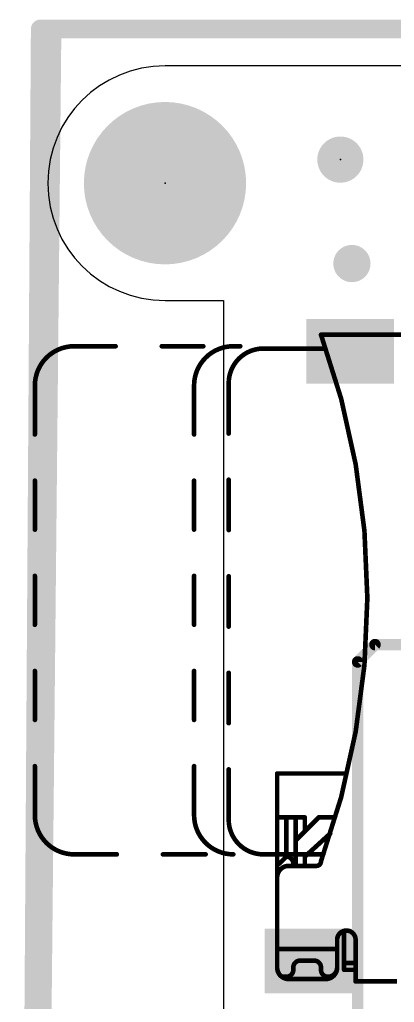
# Model space of a CAD drawing. Extents: x -22.2 to 25.3, y -18.9 to 18.8.
# Drawn here: x -22.2 to -14.08, y -2.49 to 18.78 of the extents above; entities that cross this region are included whole.
import ezdxf

# ---------------------------------------------------------------- set-up
doc = ezdxf.new("R2010")
doc.units = 0
for name, color, linetype in [('1', 12, 'CONTINUOUS'), ('16', 132, 'CONTINUOUS'), ('17', 110, 'CONTINUOUS'), ('18', 110, 'CONTINUOUS'), ('20', 53, 'CONTINUOUS'), ('23', 40, 'CONTINUOUS'), ('51', 253, 'CONTINUOUS')]:
    doc.layers.add(name, color=color, linetype=linetype)

# ---------------------------------------------------------------- blocks, each defined once
blk = doc.blocks.new('RECT')
blk.add_solid([(-0.5, -0.5), (0.5, -0.5), (-0.5, 0.5), (0.5, 0.5)])
blk = doc.blocks.new('ROUNDP')
at = {"const_width": 0.5}
blk.add_lwpolyline([(0, -0.25, 1), (0, 0.25, 1), (0, -0.25)], format="xyb", dxfattribs=at)
blk = doc.blocks.new('PIE')
at = {"const_width": 0.5}
blk.add_lwpolyline([(0, -0.25, 1), (0, 0.25, 1), (0, -0.25)], format="xyb", dxfattribs=at)
blk = doc.blocks.new('ROUNDV')
at = {"const_width": 0.5}
blk.add_lwpolyline([(0, -0.25, 1), (0, 0.25, 1), (0, -0.25)], format="xyb", dxfattribs=at)

msp = doc.modelspace()

# ---------------------------------------------------------------- linework, layer by layer
at = {"layer": '1', "const_width": 0.4064}
for points in [[(-21.499, 18.577), (-21.87, -18.669)], [(21.643, 18.577), (-21.499, 18.577)]]:
    msp.add_lwpolyline(points, dxfattribs=at)
at = {"layer": '1', "const_width": 0.2032}
for points in [[(-21.499, 18.6786, 1), (-21.499, 18.4754)], [(-21.3974, 18.576, 1), (-21.6006, 18.578)]]:
    msp.add_lwpolyline(points, format="xyb", dxfattribs=at)
at = {"layer": '16'}
for points, const_width in [([(-21.753, 18.577), (-21.997, -18.669)], 0.4064), ([(21.643, 18.577), (-21.753, 18.577)], 0.4064), ([(-14.875, 4.875), (-14.5, 5.25)], 0.25), ([(-14.5, 5.25), (-9.625, 5.25)], 0.25), ([(-14.875, -11.375), (-14.875, 4.875)], 0.25)]:
    msp.add_lwpolyline(points, dxfattribs=dict(at, const_width=const_width))
for points, const_width in [([(-21.753, 18.6786, 1), (-21.753, 18.4754)], 0.2032), ([(-21.6514, 18.5763, 1), (-21.8546, 18.5777)], 0.2032), ([(-14.5, 5.3125, 1), (-14.5, 5.1875)], 0.125), ([(-14.4558, 5.2058, 1), (-14.5442, 5.2942)], 0.125), ([(-14.8125, 4.875, 1), (-14.9375, 4.875)], 0.125), ([(-14.9192, 4.9192, 1), (-14.8308, 4.8308)], 0.125)]:
    msp.add_lwpolyline(points, format="xyb", dxfattribs=dict(at, const_width=const_width))
at = {"layer": '20'}
for p, q in [((19.05, 17.78), (-19.05, 17.78)), ((-19.05, 12.7), (-17.78, 12.7)), ((-17.78, 12.7), (-17.78, -12.7))]:
    msp.add_line(p, q, dxfattribs=at)
for start, end in [(90, 180), (180, 270)]:
    msp.add_arc((-19.05, 15.24), 2.54, start, end, dxfattribs=at)
at = {"layer": '23'}
for p in [(-15.25, 15.75), (-19.05, 15.24)]:
    msp.add_point(p, dxfattribs=at)
at = {"layer": '51', "const_width": 0.1}
for points in [[(-10.92, 11.96), (-15.67, 11.96)], [(-20.12, 11.71), (-21.02, 11.71)], [(-18.22, 11.71), (-19.12, 11.71)], [(-17.42, 11.71), (-17.57, 11.71)], [(-15.62, 11.66), (-16.92, 11.66)], [(-21.87, 10.86), (-21.87, 9.8)], [(-18.42, 10.86), (-18.42, 9.8)], [(-17.67, 10.91), (-17.67, 9.82)], [(-21.87, 8.8), (-21.87, 7.74)], [(-18.42, 8.8), (-18.42, 7.74)], [(-17.67, 8.82), (-17.67, 7.73)], [(-21.87, 6.74), (-21.87, 5.68)], [(-18.42, 6.74), (-18.42, 5.68)], [(-17.67, 6.73), (-17.67, 5.64)], [(-21.87, 4.68), (-21.87, 3.62)], [(-18.42, 4.68), (-18.42, 3.62)], [(-17.67, 4.64), (-17.67, 3.55)], [(-21.87, 2.62), (-21.87, 1.56)], [(-18.42, 2.62), (-18.42, 1.56)], [(-17.67, 2.55), (-17.67, 1.46)], [(-16.62, 1.51), (-16.62, 2.46)], [(-16.62, 2.46), (-15.12, 2.46)], [(-16.62, 0.21), (-16.62, 1.51)], [(-16.62, 1.51), (-16.42, 1.51)], [(-16.42, 1.51), (-16.22, 1.51)], [(-16.42, 1.51), (-16.42, 0.66)], [(-16.22, 1.51), (-16.02, 1.51)], [(-15.72, 1.51), (-16.22, 1.01)], [(-16.22, 1.01), (-16.22, 1.51)], [(-16.02, 1.51), (-16.02, 1.26)], [(-15.37, 1.51), (-15.72, 1.51)], [(-16.02, 0.66), (-15.47, 1.16)], [(-16.22, 1.01), (-16.22, 0.51)], [(-21.02, 0.71), (-20.095, 0.71)], [(-19.095, 0.71), (-18.17, 0.71)], [(-16.92, 0.71), (-15.62, 0.71)], [(-16.57, 0.51), (-16.42, 0.66)], [(-16.02, 0.46), (-16.02, 0.66)], [(-16.02, 0.46), (-16.37, 0.46)], [(-15.77, 0.46), (-16.02, 0.46)], [(-16.62, 0.21), (-16.62, -1.34)], [(-15.17, -0.99), (-15.17, -1.64)], [(-15.32, -1.34), (-15.32, -1.14)], [(-14.92, -1.14), (-14.92, -2.04)], [(-16.62, -1.34), (-16.62, -1.74)], [(-15.32, -1.34), (-16.62, -1.34)], [(-15.32, -1.74), (-15.32, -1.34)], [(-16.27, -1.79), (-16.27, -1.74)], [(-16.12, -1.59), (-15.82, -1.59)], [(-15.67, -1.74), (-15.67, -1.79)], [(-15.17, -1.64), (-15.17, -1.79)], [(-15.17, -1.64), (-14.97, -1.64)], [(-16.52, -1.94), (-16.42, -1.94)], [(-14.97, -1.79), (-15.17, -1.79)], [(-16.37, -1.99), (-15.57, -1.99)], [(-14.92, -2.04), (-14.02, -2.04)]]:
    msp.add_lwpolyline(points, dxfattribs=at)
at = {"layer": '51'}
for points, const_width in [([(-15.67, 11.985, 1), (-15.67, 11.935)], 0.05), ([(-15.67, 0.56, 0.1763), (-15.67, 11.96)], 0.1), ([(-15.6465, 11.9686, 1), (-15.6935, 11.9514)], 0.05), ([(-21.02, 11.71, 0.4142), (-21.87, 10.86)], 0.1), ([(-21.02, 11.735, 1), (-21.02, 11.685)], 0.05), ([(-21.02, 11.685, 1), (-21.02, 11.735)], 0.05), ([(-20.12, 11.685, 1), (-20.12, 11.735)], 0.05), ([(-19.12, 11.735, 1), (-19.12, 11.685)], 0.05), ([(-17.57, 11.71, 0.4142), (-18.42, 10.86)], 0.1), ([(-18.22, 11.685, 1), (-18.22, 11.735)], 0.05), ([(-16.92, 11.66, 0.4142), (-17.67, 10.91)], 0.1), ([(-17.57, 11.735, 1), (-17.57, 11.685)], 0.05), ([(-17.57, 11.685, 1), (-17.57, 11.735)], 0.05), ([(-17.42, 11.685, 1), (-17.42, 11.735)], 0.05), ([(-16.92, 11.685, 1), (-16.92, 11.635)], 0.05), ([(-16.92, 11.635, 1), (-16.92, 11.685)], 0.05), ([(-15.62, 11.635, 1), (-15.62, 11.685)], 0.05), ([(-21.845, 10.86, 1), (-21.895, 10.86)], 0.05), ([(-21.895, 10.86, 1), (-21.845, 10.86)], 0.05), ([(-18.395, 10.86, 1), (-18.445, 10.86)], 0.05), ([(-18.445, 10.86, 1), (-18.395, 10.86)], 0.05), ([(-17.645, 10.91, 1), (-17.695, 10.91)], 0.05), ([(-17.695, 10.91, 1), (-17.645, 10.91)], 0.05), ([(-21.895, 9.8, 1), (-21.845, 9.8)], 0.05), ([(-18.445, 9.8, 1), (-18.395, 9.8)], 0.05), ([(-17.695, 9.82, 1), (-17.645, 9.82)], 0.05), ([(-21.845, 8.8, 1), (-21.895, 8.8)], 0.05), ([(-18.395, 8.8, 1), (-18.445, 8.8)], 0.05), ([(-17.645, 8.82, 1), (-17.695, 8.82)], 0.05), ([(-21.895, 7.74, 1), (-21.845, 7.74)], 0.05), ([(-18.445, 7.74, 1), (-18.395, 7.74)], 0.05), ([(-17.695, 7.73, 1), (-17.645, 7.73)], 0.05), ([(-21.845, 6.74, 1), (-21.895, 6.74)], 0.05), ([(-18.395, 6.74, 1), (-18.445, 6.74)], 0.05), ([(-17.645, 6.73, 1), (-17.695, 6.73)], 0.05), ([(-21.895, 5.68, 1), (-21.845, 5.68)], 0.05), ([(-18.445, 5.68, 1), (-18.395, 5.68)], 0.05), ([(-17.695, 5.64, 1), (-17.645, 5.64)], 0.05), ([(-21.845, 4.68, 1), (-21.895, 4.68)], 0.05), ([(-18.395, 4.68, 1), (-18.445, 4.68)], 0.05), ([(-17.645, 4.64, 1), (-17.695, 4.64)], 0.05), ([(-21.895, 3.62, 1), (-21.845, 3.62)], 0.05), ([(-18.445, 3.62, 1), (-18.395, 3.62)], 0.05), ([(-17.695, 3.55, 1), (-17.645, 3.55)], 0.05), ([(-21.845, 2.62, 1), (-21.895, 2.62)], 0.05), ([(-18.395, 2.62, 1), (-18.445, 2.62)], 0.05), ([(-17.645, 2.55, 1), (-17.695, 2.55)], 0.05), ([(-16.595, 2.46, 1), (-16.645, 2.46)], 0.05), ([(-16.62, 2.485, 1), (-16.62, 2.435)], 0.05), ([(-15.12, 2.435, 1), (-15.12, 2.485)], 0.05), ([(-21.87, 1.56, 0.4142), (-21.02, 0.71)], 0.1), ([(-21.845, 1.56, 1), (-21.895, 1.56)], 0.05), ([(-21.895, 1.56, 1), (-21.845, 1.56)], 0.05), ([(-18.42, 1.56, 0.4142), (-17.57, 0.71)], 0.1), ([(-18.395, 1.56, 1), (-18.445, 1.56)], 0.05), ([(-18.445, 1.56, 1), (-18.395, 1.56)], 0.05), ([(-17.67, 1.46, 0.4142), (-16.92, 0.71)], 0.1), ([(-17.645, 1.46, 1), (-17.695, 1.46)], 0.05), ([(-16.595, 1.51, 1), (-16.645, 1.51)], 0.05), ([(-16.62, 1.535, 1), (-16.62, 1.485)], 0.05), ([(-16.645, 1.51, 1), (-16.595, 1.51)], 0.05), ([(-16.42, 1.535, 1), (-16.42, 1.485)], 0.05), ([(-16.395, 1.51, 1), (-16.445, 1.51)], 0.05), ([(-16.42, 1.485, 1), (-16.42, 1.535)], 0.05), ([(-16.22, 1.535, 1), (-16.22, 1.485)], 0.05), ([(-16.195, 1.51, 1), (-16.245, 1.51)], 0.05), ([(-16.22, 1.485, 1), (-16.22, 1.535)], 0.05), ([(-15.995, 1.51, 1), (-16.045, 1.51)], 0.05), ([(-16.02, 1.485, 1), (-16.02, 1.535)], 0.05), ([(-15.72, 1.535, 1), (-15.72, 1.485)], 0.05), ([(-15.7023, 1.4923, 1), (-15.7377, 1.5277)], 0.05), ([(-15.37, 1.485, 1), (-15.37, 1.535)], 0.05), ([(-17.695, 1.46, 1), (-17.645, 1.46)], 0.05), ([(-16.045, 1.26, 1), (-15.995, 1.26)], 0.05), ([(-15.4532, 1.1415, 1), (-15.4868, 1.1785)], 0.05), ([(-16.195, 1.01, 1), (-16.245, 1.01)], 0.05), ([(-16.2377, 1.0277, 1), (-16.2023, 0.9923)], 0.05), ([(-16.245, 1.01, 1), (-16.195, 1.01)], 0.05), ([(-21.02, 0.735, 1), (-21.02, 0.685)], 0.05), ([(-21.02, 0.685, 1), (-21.02, 0.735)], 0.05), ([(-20.095, 0.685, 1), (-20.095, 0.735)], 0.05), ([(-19.095, 0.735, 1), (-19.095, 0.685)], 0.05), ([(-18.17, 0.685, 1), (-18.17, 0.735)], 0.05), ([(-17.57, 0.685, 1), (-17.57, 0.735)], 0.05), ([(-16.92, 0.735, 1), (-16.92, 0.685)], 0.05), ([(-16.92, 0.685, 1), (-16.92, 0.735)], 0.05), ([(-16.27, 0.51, 0.4142), (-16.42, 0.66)], 0.1), ([(-16.42, 0.685, 1), (-16.42, 0.635)], 0.05), ([(-16.445, 0.66, 1), (-16.395, 0.66)], 0.05), ([(-16.4023, 0.6423, 1), (-16.4377, 0.6777)], 0.05), ([(-15.995, 0.66, 1), (-16.045, 0.66)], 0.05), ([(-16.0368, 0.6785, 1), (-16.0032, 0.6415)], 0.05), ([(-15.62, 0.685, 1), (-15.62, 0.735)], 0.05), ([(-16.37, 0.46, 0.4142), (-16.62, 0.21)], 0.1), ([(-16.5877, 0.5277, 1), (-16.5523, 0.4923)], 0.05), ([(-16.37, 0.485, 1), (-16.37, 0.435)], 0.05), ([(-16.37, 0.435, 1), (-16.37, 0.485)], 0.05), ([(-16.295, 0.51, 1), (-16.245, 0.51)], 0.05), ([(-16.245, 0.51, 1), (-16.195, 0.51)], 0.05), ([(-16.02, 0.485, 1), (-16.02, 0.435)], 0.05), ([(-16.045, 0.46, 1), (-15.995, 0.46)], 0.05), ([(-16.02, 0.435, 1), (-16.02, 0.485)], 0.05), ([(-15.77, 0.46, 0.4142), (-15.67, 0.56)], 0.1), ([(-15.77, 0.485, 1), (-15.77, 0.435)], 0.05), ([(-15.77, 0.435, 1), (-15.77, 0.485)], 0.05), ([(-15.645, 0.56, 1), (-15.695, 0.56)], 0.05), ([(-15.6935, 0.5686, 1), (-15.6465, 0.5514)], 0.05), ([(-16.595, 0.21, 1), (-16.645, 0.21)], 0.05), ([(-16.645, 0.21, 1), (-16.595, 0.21)], 0.05), ([(-16.645, 0.21, 1), (-16.595, 0.21)], 0.05), ([(-15.12, -0.94, 0.4142), (-15.32, -1.14)], 0.1), ([(-15.145, -0.99, 1), (-15.195, -0.99)], 0.05), ([(-14.92, -1.14, 0.4142), (-15.12, -0.94)], 0.1), ([(-15.12, -0.915, 1), (-15.12, -0.965)], 0.05), ([(-15.12, -0.965, 1), (-15.12, -0.915)], 0.05), ([(-15.295, -1.14, 1), (-15.345, -1.14)], 0.05), ([(-15.345, -1.14, 1), (-15.295, -1.14)], 0.05), ([(-14.895, -1.14, 1), (-14.945, -1.14)], 0.05), ([(-14.945, -1.14, 1), (-14.895, -1.14)], 0.05), ([(-16.595, -1.34, 1), (-16.645, -1.34)], 0.05), ([(-16.62, -1.315, 1), (-16.62, -1.365)], 0.05), ([(-16.645, -1.34, 1), (-16.595, -1.34)], 0.05), ([(-15.295, -1.34, 1), (-15.345, -1.34)], 0.05), ([(-15.345, -1.34, 1), (-15.295, -1.34)], 0.05), ([(-15.32, -1.365, 1), (-15.32, -1.315)], 0.05), ([(-16.62, -1.74, 0.2361), (-16.52, -1.94)], 0.1), ([(-16.595, -1.74, 1), (-16.645, -1.74)], 0.05), ([(-16.12, -1.59, 0.4142), (-16.27, -1.74)], 0.1), ([(-16.245, -1.74, 1), (-16.295, -1.74)], 0.05), ([(-16.12, -1.565, 1), (-16.12, -1.615)], 0.05), ([(-16.12, -1.615, 1), (-16.12, -1.565)], 0.05), ([(-15.67, -1.74, 0.4142), (-15.82, -1.59)], 0.1), ([(-15.82, -1.565, 1), (-15.82, -1.615)], 0.05), ([(-15.82, -1.615, 1), (-15.82, -1.565)], 0.05), ([(-15.645, -1.74, 1), (-15.695, -1.74)], 0.05), ([(-15.57, -1.99, 0.4142), (-15.32, -1.74)], 0.1), ([(-15.52, -1.94, 0.4142), (-15.32, -1.74)], 0.1), ([(-15.295, -1.74, 1), (-15.345, -1.74)], 0.05), ([(-15.295, -1.74, 1), (-15.345, -1.74)], 0.05), ([(-15.145, -1.64, 1), (-15.195, -1.64)], 0.05), ([(-15.17, -1.615, 1), (-15.17, -1.665)], 0.05), ([(-15.195, -1.64, 1), (-15.145, -1.64)], 0.05), ([(-14.97, -1.665, 1), (-14.97, -1.615)], 0.05), ([(-16.645, -1.74, 1), (-16.595, -1.74)], 0.05), ([(-16.52, -1.94, 0.1623), (-16.37, -1.99)], 0.1), ([(-16.505, -1.92, 1), (-16.535, -1.96)], 0.05), ([(-16.52, -1.915, 1), (-16.52, -1.965)], 0.05), ([(-16.535, -1.96, 1), (-16.505, -1.92)], 0.05), ([(-16.42, -1.94, 0.4142), (-16.27, -1.79)], 0.1), ([(-16.42, -1.915, 1), (-16.42, -1.965)], 0.05), ([(-16.42, -1.965, 1), (-16.42, -1.915)], 0.05), ([(-16.295, -1.74, 1), (-16.245, -1.74)], 0.05), ([(-16.245, -1.79, 1), (-16.295, -1.79)], 0.05), ([(-16.295, -1.79, 1), (-16.245, -1.79)], 0.05), ([(-15.695, -1.74, 1), (-15.645, -1.74)], 0.05), ([(-15.67, -1.79, 0.4142), (-15.52, -1.94)], 0.1), ([(-15.645, -1.79, 1), (-15.695, -1.79)], 0.05), ([(-15.695, -1.79, 1), (-15.645, -1.79)], 0.05), ([(-15.52, -1.915, 1), (-15.52, -1.965)], 0.05), ([(-15.52, -1.965, 1), (-15.52, -1.915)], 0.05), ([(-15.345, -1.74, 1), (-15.295, -1.74)], 0.05), ([(-15.17, -1.765, 1), (-15.17, -1.815)], 0.05), ([(-15.195, -1.79, 1), (-15.145, -1.79)], 0.05), ([(-14.97, -1.815, 1), (-14.97, -1.765)], 0.05), ([(-16.37, -1.965, 1), (-16.37, -2.015)], 0.05), ([(-16.37, -2.015, 1), (-16.37, -1.965)], 0.05), ([(-15.57, -1.965, 1), (-15.57, -2.015)], 0.05), ([(-15.57, -2.015, 1), (-15.57, -1.965)], 0.05), ([(-14.92, -2.015, 1), (-14.92, -2.065)], 0.05), ([(-14.945, -2.04, 1), (-14.895, -2.04)], 0.05)]:
    msp.add_lwpolyline(points, format="xyb", dxfattribs=dict(at, const_width=const_width))

# ---------------------------------------------------------------- block references
at = {"layer": '1'}
msp.add_blockref('PIE', (-15.25, 15.75), dxfattribs=at)
at = {"layer": '1', "xscale": 1.4, "yscale": 1.9, "rotation": 270}
for p in [(-15.04, 11.6), (-15.94, -1.6)]:
    msp.add_blockref('RECT', p, dxfattribs=at)
at = {"layer": '17', "xscale": 3.516, "yscale": 3.516}
msp.add_blockref('ROUNDP', (-19.05, 15.24), dxfattribs=at)
msp.add_blockref('ROUNDP', (-19.05, 15.24), dxfattribs=at)
at = {"layer": '18', "xscale": 0.8064, "yscale": 0.8064}
msp.add_blockref('ROUNDV', (-15, 13.5), dxfattribs=at)
msp.add_blockref('ROUNDV', (-15, 13.5), dxfattribs=at)

doc.saveas('drawing.dxf')
